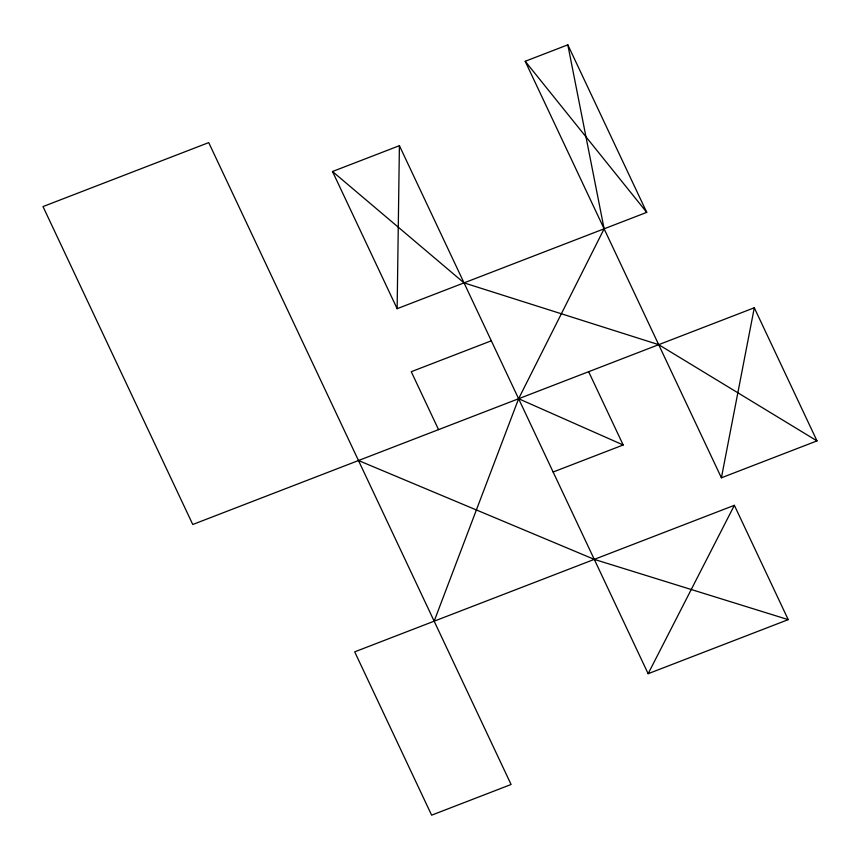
<?xml version="1.0" encoding="UTF-8"?>
<svg xmlns="http://www.w3.org/2000/svg" width="860" height="860" viewBox="0 0 860 860"><rect width="100%" height="100%" fill="white"/><g stroke="black" fill="none" stroke-linecap="round" stroke-linejoin="round"><path stroke-width="1.29" d="M397.137 308.697L399.406 145.684L332.508 171.505L397.137 308.697L646.741 212.366L567.826 44.838L525.202 61.286L721.4 477.794L817 440.89L754.295 307.772L192.758 524.492L43 206.572L208.722 142.609L511.087 784.492L431.623 815.162L354.696 651.848L734.365 505.315L788.222 619.641L648.139 673.702L399.406 145.684M721.4 477.794L754.295 307.772M434.16 621.178L518.612 398.728L604.118 228.814L567.826 44.838M648.139 673.702L734.365 505.315M491.318 340.807L411.263 371.703L438.546 429.635M553.13 472.022L623.178 444.986L588.649 371.703M788.222 619.641L594.282 559.376L358.491 460.53M518.612 398.728L623.178 444.986M817 440.89L658.696 344.666L464.034 282.886L332.508 171.505M525.202 61.286L646.741 212.366"/></g></svg>
